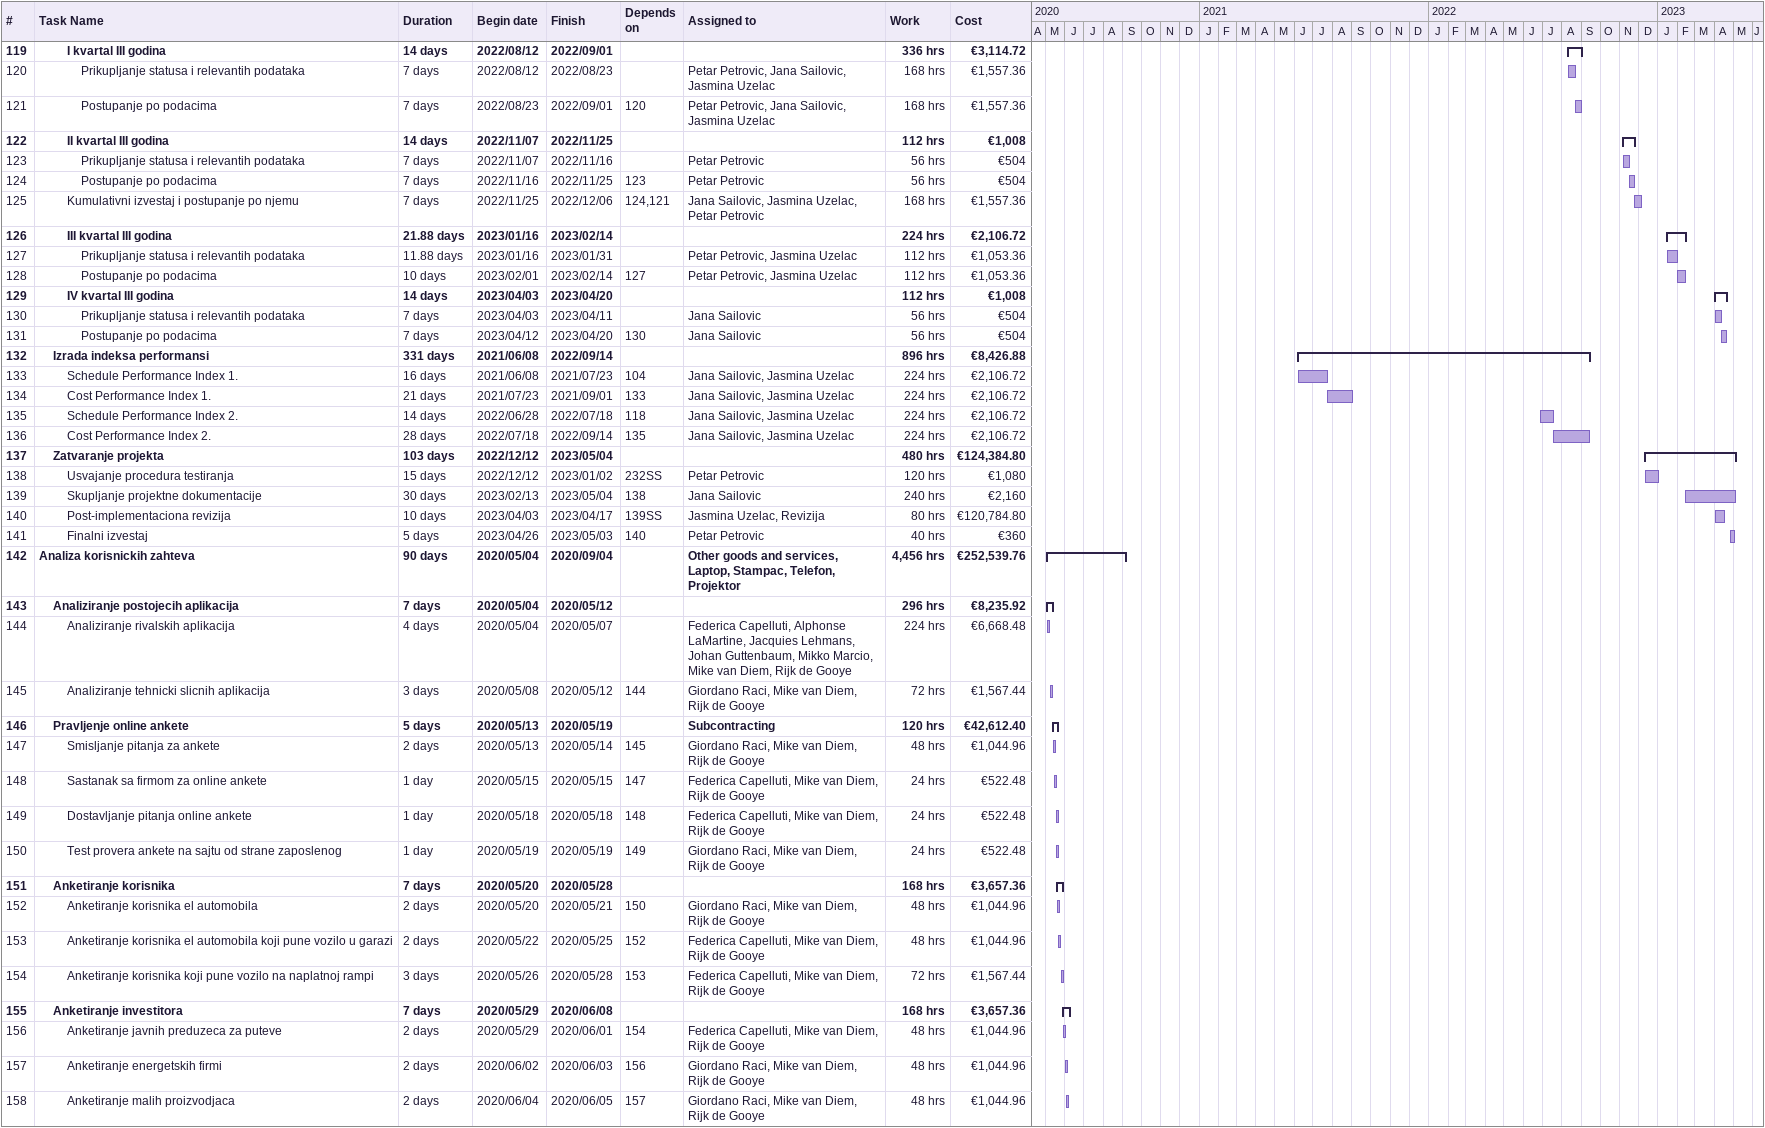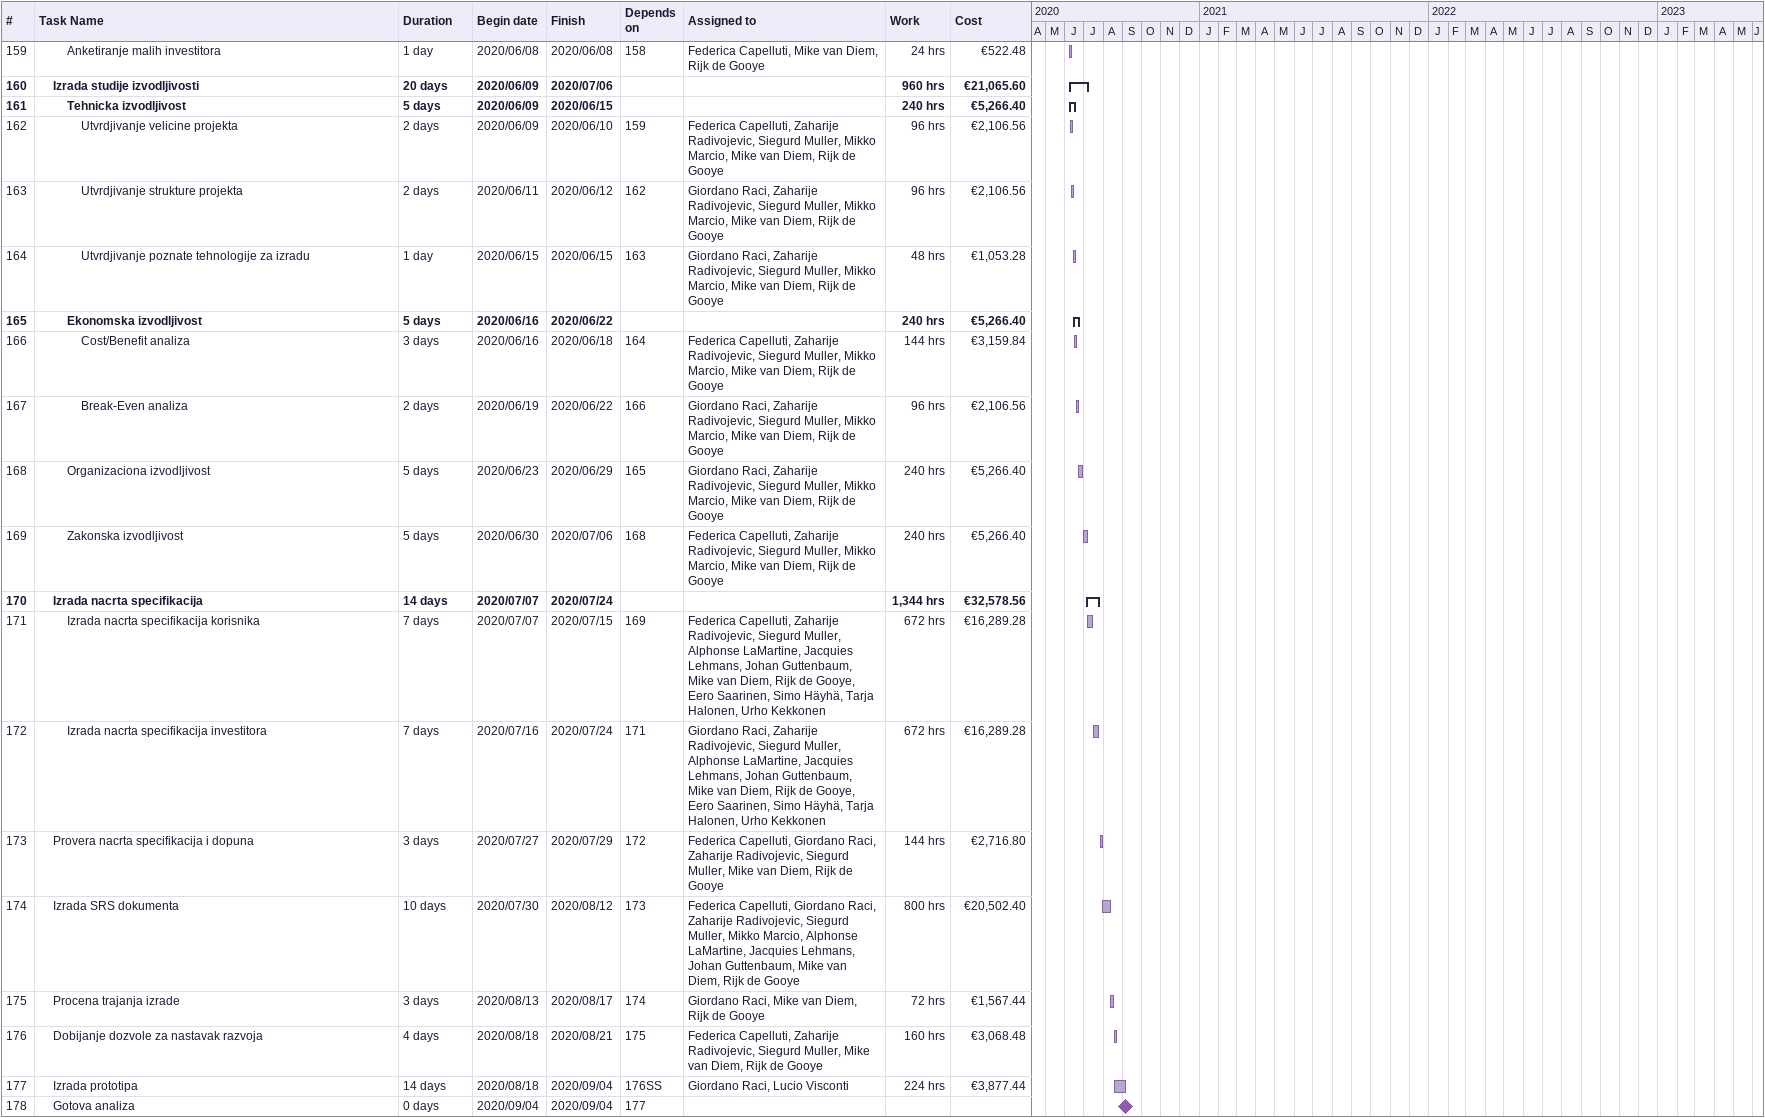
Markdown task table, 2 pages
| ID | Level | Task | Duration | Start | Finish | Predecessors | Resources | Work (h) | Cost (€) |
|---|---|---|---|---|---|---|---|---|---|
| 119 | 3 | **I kvartal III godina** | 14d | 2022-08-12 | 2022-09-01 |  |  | 336 | 3114.72 |
| 120 | 4 | Prikupljanje statusa i relevantih podataka | 7d | 2022-08-12 | 2022-08-23 |  | Petar Petrovic, Jana Sailovic, Jasmina Uzelac | 168 | 1557.36 |
| 121 | 4 | Postupanje po podacima | 7d | 2022-08-23 | 2022-09-01 | 120 | Petar Petrovic, Jana Sailovic, Jasmina Uzelac | 168 | 1557.36 |
| 122 | 3 | **II kvartal III godina** | 14d | 2022-11-07 | 2022-11-25 |  |  | 112 | 1008 |
| 123 | 4 | Prikupljanje statusa i relevantih podataka | 7d | 2022-11-07 | 2022-11-16 |  | Petar Petrovic | 56 | 504 |
| 124 | 4 | Postupanje po podacima | 7d | 2022-11-16 | 2022-11-25 | 123 | Petar Petrovic | 56 | 504 |
| 125 | 3 | Kumulativni izvestaj i postupanje po njemu | 7d | 2022-11-25 | 2022-12-06 | 124, 121 | Jana Sailovic, Jasmina Uzelac, Petar Petrovic | 168 | 1557.36 |
| 126 | 3 | **III kvartal III godina** | 21.88d | 2023-01-16 | 2023-02-14 |  |  | 224 | 2106.72 |
| 127 | 4 | Prikupljanje statusa i relevantih podataka | 11.88d | 2023-01-16 | 2023-01-31 |  | Petar Petrovic, Jasmina Uzelac | 112 | 1053.36 |
| 128 | 4 | Postupanje po podacima | 10d | 2023-02-01 | 2023-02-14 | 127 | Petar Petrovic, Jasmina Uzelac | 112 | 1053.36 |
| 129 | 3 | **IV kvartal III godina** | 14d | 2023-04-03 | 2023-04-20 |  |  | 112 | 1008 |
| 130 | 4 | Prikupljanje statusa i relevantih podataka | 7d | 2023-04-03 | 2023-04-11 |  | Jana Sailovic | 56 | 504 |
| 131 | 4 | Postupanje po podacima | 7d | 2023-04-12 | 2023-04-20 | 130 | Jana Sailovic | 56 | 504 |
| 132 | 2 | **Izrada indeksa performansi** | 331d | 2021-06-08 | 2022-09-14 |  |  | 896 | 8426.88 |
| 133 | 3 | Schedule Performance Index 1. | 16d | 2021-06-08 | 2021-07-23 | 104 | Jana Sailovic, Jasmina Uzelac | 224 | 2106.72 |
| 134 | 3 | Cost Performance Index 1. | 21d | 2021-07-23 | 2021-09-01 | 133 | Jana Sailovic, Jasmina Uzelac | 224 | 2106.72 |
| 135 | 3 | Schedule Performance Index 2. | 14d | 2022-06-28 | 2022-07-18 | 118 | Jana Sailovic, Jasmina Uzelac | 224 | 2106.72 |
| 136 | 3 | Cost Performance Index 2. | 28d | 2022-07-18 | 2022-09-14 | 135 | Jana Sailovic, Jasmina Uzelac | 224 | 2106.72 |
| 137 | 2 | **Zatvaranje projekta** | 103d | 2022-12-12 | 2023-05-04 |  |  | 480 | 124384.80 |
| 138 | 3 | Usvajanje procedura testiranja | 15d | 2022-12-12 | 2023-01-02 | 232SS | Petar Petrovic | 120 | 1080 |
| 139 | 3 | Skupljanje projektne dokumentacije | 30d | 2023-02-13 | 2023-05-04 | 138 | Jana Sailovic | 240 | 2160 |
| 140 | 3 | Post-implementaciona revizija | 10d | 2023-04-03 | 2023-04-17 | 139SS | Jasmina Uzelac, Revizija | 80 | 120784.80 |
| 141 | 3 | Finalni izvestaj | 5d | 2023-04-26 | 2023-05-03 | 140 | Petar Petrovic | 40 | 360 |
| 142 | 1 | **Analiza korisnickih zahteva** | 90d | 2020-05-04 | 2020-09-04 |  | Other goods and services, Laptop, Stampac, Telefon, Projektor | 4456 | 252539.76 |
| 143 | 2 | **Analiziranje postojecih aplikacija** | 7d | 2020-05-04 | 2020-05-12 |  |  | 296 | 8235.92 |
| 144 | 3 | Analiziranje rivalskih aplikacija | 4d | 2020-05-04 | 2020-05-07 |  | Federica Capelluti, Alphonse LaMartine, Jacquies Lehmans, Johan Guttenbaum, Mikko Marcio, Mike van Diem, Rijk de Gooye | 224 | 6668.48 |
| 145 | 3 | Analiziranje tehnicki slicnih aplikacija | 3d | 2020-05-08 | 2020-05-12 | 144 | Giordano Raci, Mike van Diem, Rijk de Gooye | 72 | 1567.44 |
| 146 | 2 | **Pravljenje online ankete** | 5d | 2020-05-13 | 2020-05-19 |  | Subcontracting | 120 | 42612.40 |
| 147 | 3 | Smisljanje pitanja za ankete | 2d | 2020-05-13 | 2020-05-14 | 145 | Giordano Raci, Mike van Diem, Rijk de Gooye | 48 | 1044.96 |
| 148 | 3 | Sastanak sa firmom za online ankete | 1d | 2020-05-15 | 2020-05-15 | 147 | Federica Capelluti, Mike van Diem, Rijk de Gooye | 24 | 522.48 |
| 149 | 3 | Dostavljanje pitanja online ankete | 1d | 2020-05-18 | 2020-05-18 | 148 | Federica Capelluti, Mike van Diem, Rijk de Gooye | 24 | 522.48 |
| 150 | 3 | Test provera ankete na sajtu od strane zaposlenog | 1d | 2020-05-19 | 2020-05-19 | 149 | Giordano Raci, Mike van Diem, Rijk de Gooye | 24 | 522.48 |
| 151 | 2 | **Anketiranje korisnika** | 7d | 2020-05-20 | 2020-05-28 |  |  | 168 | 3657.36 |
| 152 | 3 | Anketiranje korisnika el automobila | 2d | 2020-05-20 | 2020-05-21 | 150 | Giordano Raci, Mike van Diem, Rijk de Gooye | 48 | 1044.96 |
| 153 | 3 | Anketiranje korisnika el automobila koji pune vozilo u garazi | 2d | 2020-05-22 | 2020-05-25 | 152 | Federica Capelluti, Mike van Diem, Rijk de Gooye | 48 | 1044.96 |
| 154 | 3 | Anketiranje korisnika koji pune vozilo na naplatnoj rampi | 3d | 2020-05-26 | 2020-05-28 | 153 | Federica Capelluti, Mike van Diem, Rijk de Gooye | 72 | 1567.44 |
| 155 | 2 | **Anketiranje investitora** | 7d | 2020-05-29 | 2020-06-08 |  |  | 168 | 3657.36 |
| 156 | 3 | Anketiranje javnih preduzeca za puteve | 2d | 2020-05-29 | 2020-06-01 | 154 | Federica Capelluti, Mike van Diem, Rijk de Gooye | 48 | 1044.96 |
| 157 | 3 | Anketiranje energetskih firmi | 2d | 2020-06-02 | 2020-06-03 | 156 | Giordano Raci, Mike van Diem, Rijk de Gooye | 48 | 1044.96 |
| 158 | 3 | Anketiranje malih proizvodjaca | 2d | 2020-06-04 | 2020-06-05 | 157 | Giordano Raci, Mike van Diem, Rijk de Gooye | 48 | 1044.96 |
| 159 | 3 | Anketiranje malih investitora | 1d | 2020-06-08 | 2020-06-08 | 158 | Federica Capelluti, Mike van Diem, Rijk de Gooye | 24 | 522.48 |
| 160 | 2 | **Izrada studije izvodljivosti** | 20d | 2020-06-09 | 2020-07-06 |  |  | 960 | 21065.60 |
| 161 | 3 | **Tehnicka izvodljivost** | 5d | 2020-06-09 | 2020-06-15 |  |  | 240 | 5266.40 |
| 162 | 4 | Utvrdjivanje velicine projekta | 2d | 2020-06-09 | 2020-06-10 | 159 | Federica Capelluti, Zaharije Radivojevic, Siegurd Muller, Mikko Marcio, Mike van Diem, Rijk de Gooye | 96 | 2106.56 |
| 163 | 4 | Utvrdjivanje strukture projekta | 2d | 2020-06-11 | 2020-06-12 | 162 | Giordano Raci, Zaharije Radivojevic, Siegurd Muller, Mikko Marcio, Mike van Diem, Rijk de Gooye | 96 | 2106.56 |
| 164 | 4 | Utvrdjivanje poznate tehnologije za izradu | 1d | 2020-06-15 | 2020-06-15 | 163 | Giordano Raci, Zaharije Radivojevic, Siegurd Muller, Mikko Marcio, Mike van Diem, Rijk de Gooye | 48 | 1053.28 |
| 165 | 3 | **Ekonomska izvodljivost** | 5d | 2020-06-16 | 2020-06-22 |  |  | 240 | 5266.40 |
| 166 | 4 | Cost/Benefit analiza | 3d | 2020-06-16 | 2020-06-18 | 164 | Federica Capelluti, Zaharije Radivojevic, Siegurd Muller, Mikko Marcio, Mike van Diem, Rijk de Gooye | 144 | 3159.84 |
| 167 | 4 | Break-Even analiza | 2d | 2020-06-19 | 2020-06-22 | 166 | Giordano Raci, Zaharije Radivojevic, Siegurd Muller, Mikko Marcio, Mike van Diem, Rijk de Gooye | 96 | 2106.56 |
| 168 | 3 | Organizaciona izvodljivost | 5d | 2020-06-23 | 2020-06-29 | 165 | Giordano Raci, Zaharije Radivojevic, Siegurd Muller, Mikko Marcio, Mike van Diem, Rijk de Gooye | 240 | 5266.40 |
| 169 | 3 | Zakonska izvodljivost | 5d | 2020-06-30 | 2020-07-06 | 168 | Federica Capelluti, Zaharije Radivojevic, Siegurd Muller, Mikko Marcio, Mike van Diem, Rijk de Gooye | 240 | 5266.40 |
| 170 | 2 | **Izrada nacrta specifikacija** | 14d | 2020-07-07 | 2020-07-24 |  |  | 1344 | 32578.56 |
| 171 | 3 | Izrada nacrta specifikacija korisnika | 7d | 2020-07-07 | 2020-07-15 | 169 | Federica Capelluti, Zaharije Radivojevic, Siegurd Muller, Alphonse LaMartine, Jacquies Lehmans, Johan Guttenbaum, Mike van Diem, Rijk de Gooye, Eero Saarinen, Simo Häyhä, Tarja Halonen, Urho Kekkonen | 672 | 16289.28 |
| 172 | 3 | Izrada nacrta specifikacija investitora | 7d | 2020-07-16 | 2020-07-24 | 171 | Giordano Raci, Zaharije Radivojevic, Siegurd Muller, Alphonse LaMartine, Jacquies Lehmans, Johan Guttenbaum, Mike van Diem, Rijk de Gooye, Eero Saarinen, Simo Häyhä, Tarja Halonen, Urho Kekkonen | 672 | 16289.28 |
| 173 | 2 | Provera nacrta specifikacija i dopuna | 3d | 2020-07-27 | 2020-07-29 | 172 | Federica Capelluti, Giordano Raci, Zaharije Radivojevic, Siegurd Muller, Mike van Diem, Rijk de Gooye | 144 | 2716.80 |
| 174 | 2 | Izrada SRS dokumenta | 10d | 2020-07-30 | 2020-08-12 | 173 | Federica Capelluti, Giordano Raci, Zaharije Radivojevic, Siegurd Muller, Mikko Marcio, Alphonse LaMartine, Jacquies Lehmans, Johan Guttenbaum, Mike van Diem, Rijk de Gooye | 800 | 20502.40 |
| 175 | 2 | Procena trajanja izrade | 3d | 2020-08-13 | 2020-08-17 | 174 | Giordano Raci, Mike van Diem, Rijk de Gooye | 72 | 1567.44 |
| 176 | 2 | Dobijanje dozvole za nastavak razvoja | 4d | 2020-08-18 | 2020-08-21 | 175 | Federica Capelluti, Zaharije Radivojevic, Siegurd Muller, Mike van Diem, Rijk de Gooye | 160 | 3068.48 |
| 177 | 2 | Izrada prototipa | 14d | 2020-08-18 | 2020-09-04 | 176SS | Giordano Raci, Lucio Visconti | 224 | 3877.44 |
| 178 | 2 | Gotova analiza | 0d | 2020-09-04 | 2020-09-04 | 177 |  |  |  |
